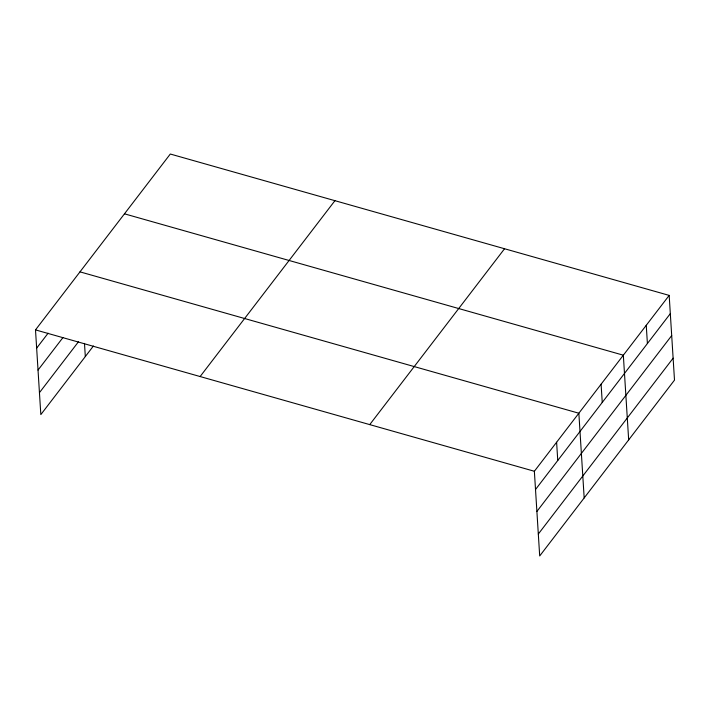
<?xml version="1.0" encoding="UTF-8"?>
<svg xmlns="http://www.w3.org/2000/svg" width="710" height="710" viewBox="0 0 710 710"><rect width="100%" height="100%" fill="white"/><g stroke="black" fill="none" stroke-linecap="round" stroke-linejoin="round"><path stroke-width="1.06" d="M93.4 346.01L40.825 414.604L35.5 329.893L170.302 154.026L669.175 295.395L674.5 380.107L539.698 555.974L534.364 471.262L669.175 295.395M36.645 348.14L48.102 333.194M38.029 370.07L62.968 337.534M39.449 392.665L78.544 341.67M200.122 376.548L334.934 200.681M369.741 424.615L504.544 248.748M535.517 489.509L670.32 313.642M536.893 511.448L671.696 335.582M538.313 534.044L673.124 358.177M124.472 213.825L623.336 355.195L628.669 439.898M79.981 271.859L578.854 413.229L584.179 497.932M35.5 329.893L534.364 471.262M646.251 325.295L647.405 343.542M601.095 384.216L602.24 402.464M556.613 442.25L557.758 460.497M84.49 343.409L85.315 356.562"/></g></svg>
